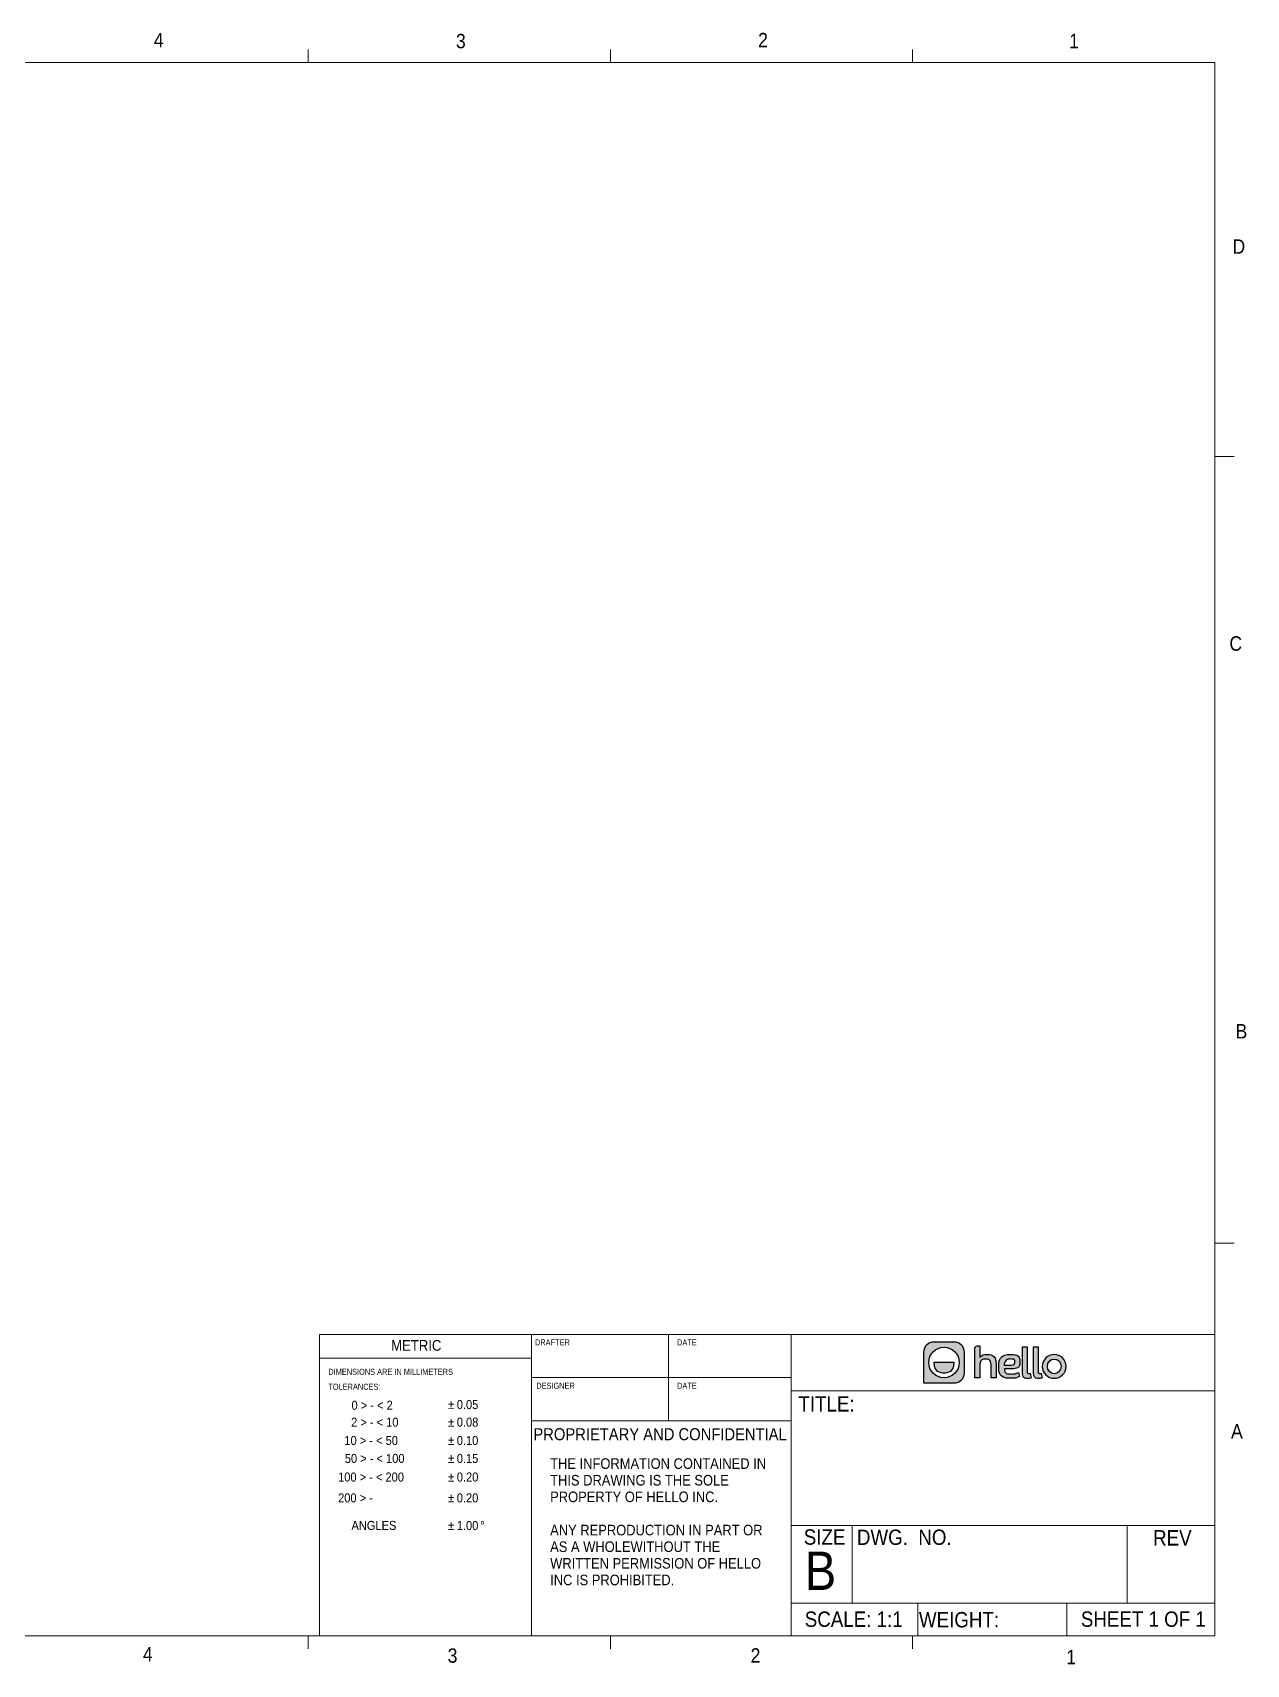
# Model space of a CAD drawing. Header units: millimetres. Extents: x 11 to 421, y 5 to 275.
# Drawn here: x 220.3 to 421.2, y 5.2 to 275.2 of the extents above; entities that cross this region are included whole.
import ezdxf

# ---------------------------------------------------------------- set-up
doc = ezdxf.new("R2010")
doc.units = ezdxf.units.MM
doc.layers.add('LOCKUP', color=179, linetype='Continuous')
doc.styles.add('SLDTEXTSTYLE0', font='GOTHIC.TTF', dxfattribs={"width": 0.913})
doc.styles.add('SLDTEXTSTYLE1', font='GOTHIC.TTF', dxfattribs={"width": 0.913})

# ---------------------------------------------------------------- blocks, each defined once
blk = doc.blocks.new('SW_NOTE_0')
at = {"color": 0, "linetype": 'Continuous', "lineweight": 0, "char_height": 1.75, "attachment_point": 1, "style": 'SLDTEXTSTYLE0'}
for s, insert in [('THE INFORMATION CONTAINED IN ', (0, 2.24)), ('THIS DRAWING IS THE SOLE ', (0, -0.51)), ('PROPERTY OF HELLO INC.  ', (0, -3.26)), ('ANY REPRODUCTION IN PART OR ', (0, -8.76)), ('AS A WHOLEWITHOUT THE ', (0, -11.51)), ('WRITTEN PERMISSION OF HELLO ', (0, -14.26)), ('INC IS PROHIBITED.', (0, -17.01))]:
    blk.add_mtext(s, dxfattribs=dict(at, insert=insert))
blk = doc.blocks.new('SW_NOTE_1')
at = {"color": 0, "linetype": 'Continuous', "lineweight": 0, "char_height": 1, "attachment_point": 1, "style": 'SLDTEXTSTYLE0'}
for s, insert in [('DIMENSIONS ARE IN MILLIMETERS', (0, 1.28)), ('TOLERANCES:', (0, -1.19))]:
    blk.add_mtext(s, dxfattribs=dict(at, insert=insert))
blk = doc.blocks.new('SW_NOTE_2')
at = {"color": 0, "linetype": 'Continuous', "lineweight": 0, "char_height": 1.5, "attachment_point": 1, "style": 'SLDTEXTSTYLE0'}
for s, insert in [('%%p', (0, 1.92)), ('0.05', (1.43, 1.92))]:
    blk.add_mtext(s, dxfattribs=dict(at, insert=insert))
blk = doc.blocks.new('SW_NOTE_3')
at = {"color": 0, "linetype": 'Continuous', "lineweight": 0, "char_height": 1.5, "attachment_point": 1, "style": 'SLDTEXTSTYLE0'}
for s, insert in [('%%p', (0, 1.92)), ('0.08', (1.43, 1.92))]:
    blk.add_mtext(s, dxfattribs=dict(at, insert=insert))
blk = doc.blocks.new('SW_NOTE_4')
at = {"color": 0, "linetype": 'Continuous', "lineweight": 0, "char_height": 1.5, "attachment_point": 1, "style": 'SLDTEXTSTYLE0'}
for s, insert in [('%%p', (0, 1.92)), ('0.10', (1.43, 1.92))]:
    blk.add_mtext(s, dxfattribs=dict(at, insert=insert))
blk = doc.blocks.new('SW_NOTE_5')
at = {"color": 0, "linetype": 'Continuous', "lineweight": 0, "char_height": 1.5, "attachment_point": 1, "style": 'SLDTEXTSTYLE0'}
for s, insert in [('%%p', (0, 1.92)), ('0.15', (1.43, 1.92))]:
    blk.add_mtext(s, dxfattribs=dict(at, insert=insert))
blk = doc.blocks.new('SW_NOTE_6')
at = {"color": 0, "linetype": 'Continuous', "lineweight": 0, "char_height": 1.5, "attachment_point": 1, "style": 'SLDTEXTSTYLE0'}
for s, insert in [('%%p', (0, 1.92)), ('0.20', (1.43, 1.92))]:
    blk.add_mtext(s, dxfattribs=dict(at, insert=insert))
blk = doc.blocks.new('SW_NOTE_7')
at = {"color": 0, "linetype": 'Continuous', "lineweight": 0, "char_height": 1.5, "attachment_point": 1, "style": 'SLDTEXTSTYLE0'}
for s, insert in [('%%p', (0, 1.92)), ('0.20', (1.43, 1.92))]:
    blk.add_mtext(s, dxfattribs=dict(at, insert=insert))
blk = doc.blocks.new('SW_NOTE_8')
at = {"color": 0, "linetype": 'Continuous', "lineweight": 0, "char_height": 1.5, "attachment_point": 1, "style": 'SLDTEXTSTYLE0'}
for s, insert in [('%%p', (0, 1.92)), ('1.00', (1.43, 1.92)), ('%%d', (5.31, 1.92))]:
    blk.add_mtext(s, dxfattribs=dict(at, insert=insert))

msp = doc.modelspace()

# ---------------------------------------------------------------- hatches: boundary and pattern name
at = {"layer": 'LOCKUP'}
h = msp.add_hatch(color=256, dxfattribs=at)
edge = h.paths.add_edge_path(flags=0)
edge.add_spline(control_points=[(374.52975, 56.8908), (374.52975, 57.8239), (373.77334, 58.58027), (372.84017, 58.58027)], knot_values=[0, 0, 0, 0, 1, 1, 1, 1], weights=[1, 1, 1, 1], degree=3, periodic=0)
edge.add_line((372.84017, 58.58027), (369.45716, 58.58027))
edge.add_spline(control_points=[(369.45716, 58.58027), (368.52422, 58.58027), (367.76775, 57.8239), (367.76775, 56.8908)], knot_values=[0, 0, 0, 0, 1, 1, 1, 1], weights=[1, 1, 1, 1], degree=3, periodic=0)
edge.add_line((367.76775, 56.8908), (367.76775, 51.81834))
edge.add_line((367.76775, 51.81834), (371.1487, 51.81834))
edge.add_line((371.1487, 51.81834), (372.84017, 51.81834))
edge.add_spline(control_points=[(372.84017, 51.81834), (373.77334, 51.81834), (374.52975, 52.57475), (374.52975, 53.50771)], knot_values=[0, 0, 0, 0, 1, 1, 1, 1], weights=[1, 1, 1, 1], degree=3, periodic=0)
edge.add_line((374.52975, 53.50771), (374.52975, 56.8908))
edge = h.paths.add_edge_path(flags=0)
edge.add_spline(control_points=[(371.1487, 57.72248), (372.54224, 57.72248), (373.67192, 56.59269), (373.67192, 55.19929), (373.67192, 53.80578), (372.54224, 52.67603), (371.1487, 52.67603)], knot_values=[0.027777778, 0.027777778, 0.027777778, 0.027777778, 0.041666667, 0.041666667, 0.041666667, 0.055555556, 0.055555556, 0.055555556, 0.055555556], weights=[1, 1, 1, 1, 1, 1, 1], degree=3, periodic=0)
edge.add_spline(control_points=[(371.1487, 52.67603), (369.75523, 52.67603), (368.62558, 53.80578), (368.62558, 55.19929), (368.62558, 56.59269), (369.75523, 57.72248), (371.1487, 57.72248)], knot_values=[0, 0, 0, 0, 0.013888889, 0.013888889, 0.013888889, 0.027777778, 0.027777778, 0.027777778, 0.027777778], weights=[1, 1, 1, 1, 1, 1, 1], degree=3, periodic=0)
h = msp.add_hatch(color=256, dxfattribs=at)
edge = h.paths.add_edge_path(flags=0)
edge.add_spline(control_points=[(376.22122, 57.50358), (376.22122, 57.72895), (376.40323, 57.92729), (376.64535, 57.92729)], knot_values=[0, 0, 0, 0, 1, 1, 1, 1], weights=[1, 1, 1, 1], degree=3, periodic=0)
edge.add_line((376.64535, 57.92729), (377.06927, 57.92729))
edge.add_line((377.06927, 57.92729), (377.06927, 56.01622))
edge.add_spline(control_points=[(377.06927, 56.01622), (377.43944, 56.52786), (378.23299, 56.52786), (379.18393, 56.52786), (379.77429, 55.85992), (379.77429, 54.8791)], knot_values=[0, 0, 0, 0, 1, 2, 3, 3, 3, 3], weights=[1, 1, 1, 1, 1, 1], degree=3, periodic=0)
edge.add_line((379.77429, 54.8791), (379.77429, 52.68237))
edge.add_line((379.77429, 52.68237), (378.92641, 52.68237))
edge.add_line((378.92641, 52.68237), (378.92641, 54.75766))
edge.add_spline(control_points=[(378.92641, 54.75766), (378.92641, 55.31239), (378.67565, 55.75426), (378.03331, 55.75426), (377.33857, 55.75426), (377.06927, 55.23253), (377.06927, 54.54799)], knot_values=[0, 0, 0, 0, 1, 2, 3, 4, 4, 4, 4], weights=[1, 1, 1, 1, 1, 1, 1], degree=3, periodic=0)
edge.add_line((377.06927, 54.54799), (377.06927, 52.68237))
edge.add_line((377.06927, 52.68237), (376.22122, 52.68237))
edge.add_line((376.22122, 52.68237), (376.22122, 57.50358))
h = msp.add_hatch(color=256, dxfattribs=at)
edge = h.paths.add_edge_path(flags=0)
edge.add_spline(control_points=[(385.4383, 53.36092), (385.37856, 53.34731), (385.27383, 53.32702), (385.18185, 53.32702), (385.05293, 53.32702), (384.94393, 53.42806), (384.94393, 53.5638)], knot_values=[0, 0, 0, 0, 1, 2, 3, 4, 4, 4, 4], weights=[1, 1, 1, 1, 1, 1, 1], degree=3, periodic=0)
edge.add_line((384.94393, 53.5638), (384.94393, 57.72568))
edge.add_line((384.94393, 57.72568), (384.09678, 57.72568))
edge.add_line((384.09678, 57.72568), (384.09678, 53.41235))
edge.add_spline(control_points=[(384.09678, 53.41235), (384.09678, 52.93224), (384.48862, 52.57861), (384.93042, 52.57861), (385.27397, 52.57861), (385.50768, 52.65247), (385.60318, 52.6894)], knot_values=[0, 0, 0, 0, 1, 2, 3, 4, 4, 4, 4], weights=[1, 1, 1, 1, 1, 1, 1], degree=3, periodic=0)
edge.add_line((385.60318, 52.6894), (385.4383, 53.36092))
h = msp.add_hatch(color=256, dxfattribs=at)
edge = h.paths.add_edge_path(flags=0)
edge.add_spline(control_points=[(387.26689, 53.36092), (387.20708, 53.34731), (387.10249, 53.32702), (387.01037, 53.32702), (386.88131, 53.32702), (386.77258, 53.42806), (386.77258, 53.5638)], knot_values=[0, 0, 0, 0, 1, 2, 3, 4, 4, 4, 4], weights=[1, 1, 1, 1, 1, 1, 1], degree=3, periodic=0)
edge.add_line((386.77258, 53.5638), (386.77258, 57.72568))
edge.add_line((386.77258, 57.72568), (385.92537, 57.72568))
edge.add_line((385.92537, 57.72568), (385.92537, 53.41235))
edge.add_spline(control_points=[(385.92537, 53.41235), (385.92537, 52.93224), (386.31714, 52.57861), (386.75901, 52.57861), (387.10249, 52.57861), (387.33627, 52.65247), (387.4317, 52.6894)], knot_values=[0, 0, 0, 0, 1, 2, 3, 4, 4, 4, 4], weights=[1, 1, 1, 1, 1, 1, 1], degree=3, periodic=0)
edge.add_line((387.4317, 52.6894), (387.26689, 53.36092))
h = msp.add_hatch(color=256, dxfattribs=at)
edge = h.paths.add_edge_path(flags=0)
edge.add_spline(control_points=[(369.45929, 55.19929), (369.45929, 54.26629), (370.2157, 53.50981), (371.14877, 53.50981), (372.08184, 53.50981), (372.83817, 54.26629), (372.83817, 55.19929)], knot_values=[0, 0, 0, 0, 1, 2, 3, 4, 4, 4, 4], weights=[1, 1, 1, 1, 1, 1, 1], degree=3, periodic=0)
edge.add_line((372.83817, 55.19929), (369.45929, 55.19929))
h = msp.add_hatch(color=256, dxfattribs=at)
edge = h.paths.add_edge_path(flags=0)
edge.add_spline(control_points=[(383.63831, 52.85669), (383.25066, 52.67576), (382.77359, 52.57861), (382.26668, 52.57861), (381.12704, 52.57861), (380.21188, 53.22642), (380.21188, 54.51833), (380.21188, 55.75085), (381.16108, 56.51752), (382.15002, 56.51752), (383.02942, 56.51752), (383.70004, 56.0998), (383.70004, 55.28394), (383.70004, 54.46803), (383.07372, 54.12452), (381.59268, 54.12452), (381.49346, 54.12452), (381.21757, 54.13434), (381.11856, 54.13937), (381.15804, 53.88664), (381.34132, 53.29212), (382.36707, 53.29212), (382.87708, 53.29212), (383.31784, 53.44725), (383.47487, 53.51863)], knot_values=[0, 0, 0, 0, 1, 2, 3, 4, 5, 6, 7, 8, 9, 10, 11, 12, 13, 14, 15, 16, 17, 18, 19, 20, 21, 22, 22, 22, 22], weights=[1, 1, 1, 1, 1, 1, 1, 1, 1, 1, 1, 1, 1, 1, 1, 1, 1, 1, 1, 1, 1, 1, 1, 1, 1], degree=3, periodic=0)
edge.add_line((383.47487, 53.51863), (383.63831, 52.85669))
edge = h.paths.add_edge_path(flags=0)
edge.add_spline(control_points=[(381.63801, 54.74281), (382.68739, 54.74281), (382.87515, 55.00667), (382.87515, 55.29865), (382.87515, 55.48689), (382.78654, 55.77445), (382.13507, 55.77455), (381.36792, 55.77465), (381.10823, 55.00567), (381.08949, 54.76848)], knot_values=[0, 0, 0, 0, 1, 2, 3, 4, 5, 6, 7, 7, 7, 7], weights=[1, 1, 1, 1, 1, 1, 1, 1, 1, 1], degree=3, periodic=0)
edge.add_spline(control_points=[(381.08949, 54.76848), (381.2647, 54.74281), (381.63801, 54.74281)], knot_values=[0, 0, 0, 1, 1, 1], weights=[1, 1, 1], degree=2, periodic=0)
h = msp.add_hatch(color=256, dxfattribs=at)
edge = h.paths.add_edge_path(flags=0)
edge.add_spline(control_points=[(389.38438, 56.51752), (388.29656, 56.51752), (387.41489, 55.63565), (387.41489, 54.5481), (387.41489, 53.46052), (388.29656, 52.57861), (389.38438, 52.57861)], knot_values=[0, 0, 0, 0, 0.013888889, 0.013888889, 0.013888889, 0.027777778, 0.027777778, 0.027777778, 0.027777778], weights=[1, 1, 1, 1, 1, 1, 1], degree=3, periodic=0)
edge.add_spline(control_points=[(389.38438, 52.57861), (390.47193, 52.57861), (391.3538, 53.46052), (391.3538, 54.5481), (391.3538, 55.63565), (390.47193, 56.51752), (389.38438, 56.51752)], knot_values=[0.027777778, 0.027777778, 0.027777778, 0.027777778, 0.041666667, 0.041666667, 0.041666667, 0.055555556, 0.055555556, 0.055555556, 0.055555556], weights=[1, 1, 1, 1, 1, 1, 1], degree=3, periodic=0)
edge = h.paths.add_edge_path(flags=0)
edge.add_spline(control_points=[(389.38438, 55.77221), (390.00677, 55.77221), (390.51134, 55.22427), (390.51134, 54.5481), (390.51134, 53.87193), (390.00677, 53.32402), (389.38438, 53.32402)], knot_values=[0.027777778, 0.027777778, 0.027777778, 0.027777778, 0.041666667, 0.041666667, 0.041666667, 0.055555556, 0.055555556, 0.055555556, 0.055555556], weights=[1, 1, 1, 1, 1, 1, 1], degree=3, periodic=0)
edge.add_spline(control_points=[(389.38438, 53.32402), (388.76185, 53.32402), (388.25742, 53.87193), (388.25742, 54.5481), (388.25742, 55.22427), (388.76185, 55.77221), (389.38438, 55.77221)], knot_values=[0, 0, 0, 0, 0.013888889, 0.013888889, 0.013888889, 0.027777778, 0.027777778, 0.027777778, 0.027777778], weights=[1, 1, 1, 1, 1, 1, 1], degree=3, periodic=0)

# ---------------------------------------------------------------- linework, layer by layer
at = {"color": 7, "linetype": 'Continuous', "lineweight": 0}
for p, q in [((15.90679, 270.30866), (415.95679, 270.30866)), ((265.93169, 270.30866), (265.93169, 272.46256)), ((315.93794, 270.30866), (315.93794, 272.46256)), ((365.94419, 270.30866), (365.94419, 272.46256)), ((415.95679, 9.95866), (415.95679, 270.30866)), ((415.95679, 205.11242), (419.13179, 205.11242)), ((415.95679, 74.93742), (419.13179, 74.93742)), ((267.83052, 9.95866), (267.83052, 59.8531)), ((267.83052, 59.8531), (415.95679, 59.8531)), ((302.91938, 59.8531), (302.91938, 9.95866)), ((325.56232, 59.8531), (325.56232, 45.5656)), ((345.8853, 59.8531), (345.8853, 9.95866)), ((302.91938, 55.93287), (267.83052, 55.93287)), ((325.56232, 52.70935), (302.91938, 52.70935)), ((325.56232, 52.70935), (345.8853, 52.70935)), ((345.8853, 50.52747), (415.95679, 50.52747)), ((302.91938, 45.5656), (345.8853, 45.5656)), ((345.8853, 28.24318), (415.95679, 28.24318)), ((355.93214, 28.24318), (355.93214, 15.36596)), ((401.42963, 28.24318), (401.42963, 15.36596)), ((345.8853, 15.36596), (415.95679, 15.36596)), ((366.79297, 15.36596), (366.79297, 9.95866)), ((391.47954, 15.36596), (391.47954, 9.95866)), ((415.95679, 9.95866), (15.90679, 9.95866)), ((265.93169, 9.95866), (265.93169, 7.80476)), ((315.93794, 9.95866), (315.93794, 7.80476)), ((365.94419, 9.95866), (365.94419, 7.80476))]:
    msp.add_line(p, q, dxfattribs=at)
at = {"layer": 'LOCKUP'}
for p, q in [((367.76775, 56.8908), (367.76775, 51.81834)), ((372.84017, 58.58027), (369.45716, 58.58027)), ((374.52975, 53.50771), (374.52975, 56.8908)), ((376.22122, 52.68237), (376.22122, 57.50358)), ((376.64535, 57.92729), (377.06927, 57.92729)), ((377.06927, 57.92729), (377.06927, 56.01622)), ((384.94393, 57.72568), (384.09678, 57.72568)), ((384.09678, 57.72568), (384.09678, 53.41235)), ((384.94393, 53.5638), (384.94393, 57.72568)), ((386.77258, 57.72568), (385.92537, 57.72568)), ((385.92537, 57.72568), (385.92537, 53.41235)), ((386.77258, 53.5638), (386.77258, 57.72568)), ((372.83817, 55.19929), (369.45929, 55.19929)), ((377.06927, 54.54799), (377.06927, 52.68237)), ((378.92641, 52.68237), (378.92641, 54.75766)), ((379.77429, 54.8791), (379.77429, 52.68237)), ((367.76775, 51.81834), (371.1487, 51.81834)), ((371.1487, 51.81834), (372.84017, 51.81834)), ((377.06927, 52.68237), (376.22122, 52.68237)), ((379.77429, 52.68237), (378.92641, 52.68237)), ((383.47487, 53.51863), (383.63831, 52.85669)), ((385.60318, 52.6894), (385.4383, 53.36092)), ((387.4317, 52.6894), (387.26689, 53.36092))]:
    msp.add_line(p, q, dxfattribs=at)
for points, degree in [([(369.45716, 58.58027), (368.52422, 58.58027), (367.76775, 57.8239), (367.76775, 56.8908)], 3), ([(374.52975, 56.8908), (374.52975, 57.8239), (373.77334, 58.58027), (372.84017, 58.58027)], 3), ([(376.22122, 57.50358), (376.22122, 57.72895), (376.40323, 57.92729), (376.64535, 57.92729)], 3), ([(369.45929, 55.19929), (369.45929, 54.26629), (370.2157, 53.50981), (371.14877, 53.50981), (372.08184, 53.50981), (372.83817, 54.26629), (372.83817, 55.19929)], 3), ([(377.06927, 56.01622), (377.43944, 56.52786), (378.23299, 56.52786), (379.18393, 56.52786), (379.77429, 55.85992), (379.77429, 54.8791)], 3), ([(378.92641, 54.75766), (378.92641, 55.31239), (378.67565, 55.75426), (378.03331, 55.75426), (377.33857, 55.75426), (377.06927, 55.23253), (377.06927, 54.54799)], 3), ([(383.63831, 52.85669), (383.25066, 52.67576), (382.77359, 52.57861), (382.26668, 52.57861), (381.12704, 52.57861), (380.21188, 53.22642), (380.21188, 54.51833), (380.21188, 55.75085), (381.16108, 56.51752), (382.15002, 56.51752), (383.02942, 56.51752), (383.70004, 56.0998), (383.70004, 55.28394), (383.70004, 54.46803), (383.07372, 54.12452), (381.59268, 54.12452), (381.49346, 54.12452), (381.21757, 54.13434), (381.11856, 54.13937), (381.15804, 53.88664), (381.34132, 53.29212), (382.36707, 53.29212), (382.87708, 53.29212), (383.31784, 53.44725), (383.47487, 53.51863)], 3), ([(381.63801, 54.74281), (382.68739, 54.74281), (382.87515, 55.00667), (382.87515, 55.29865), (382.87515, 55.48689), (382.78654, 55.77445), (382.13507, 55.77455), (381.36792, 55.77465), (381.10823, 55.00567), (381.08949, 54.76848)], 3), ([(381.08949, 54.76848), (381.2647, 54.74281), (381.63801, 54.74281)], 2), ([(372.84017, 51.81834), (373.77334, 51.81834), (374.52975, 52.57475), (374.52975, 53.50771)], 3), ([(384.09678, 53.41235), (384.09678, 52.93224), (384.48862, 52.57861), (384.93042, 52.57861), (385.27397, 52.57861), (385.50768, 52.65247), (385.60318, 52.6894)], 3), ([(385.4383, 53.36092), (385.37856, 53.34731), (385.27383, 53.32702), (385.18185, 53.32702), (385.05293, 53.32702), (384.94393, 53.42806), (384.94393, 53.5638)], 3), ([(385.92537, 53.41235), (385.92537, 52.93224), (386.31714, 52.57861), (386.75901, 52.57861), (387.10249, 52.57861), (387.33627, 52.65247), (387.4317, 52.6894)], 3), ([(387.26689, 53.36092), (387.20708, 53.34731), (387.10249, 53.32702), (387.01037, 53.32702), (386.88131, 53.32702), (386.77258, 53.42806), (386.77258, 53.5638)], 3)]:
    msp.add_open_spline(points, degree=degree, dxfattribs=at)
for points, knots in [([(371.1487, 52.67603), (369.75523, 52.67603), (368.62558, 53.80578), (368.62558, 55.19929), (368.62558, 56.59269), (369.75523, 57.72248), (371.1487, 57.72248)], [0, 0, 0, 0, 0.01388888889, 0.01388888889, 0.01388888889, 0.02777777778, 0.02777777778, 0.02777777778, 0.02777777778]), ([(371.1487, 57.72248), (372.54224, 57.72248), (373.67192, 56.59269), (373.67192, 55.19929), (373.67192, 53.80578), (372.54224, 52.67603), (371.1487, 52.67603)], [0.02777777778, 0.02777777778, 0.02777777778, 0.02777777778, 0.04166666667, 0.04166666667, 0.04166666667, 0.05555555556, 0.05555555556, 0.05555555556, 0.05555555556]), ([(389.38438, 56.51752), (388.29656, 56.51752), (387.41489, 55.63565), (387.41489, 54.5481), (387.41489, 53.46052), (388.29656, 52.57861), (389.38438, 52.57861)], [0, 0, 0, 0, 0.01388888889, 0.01388888889, 0.01388888889, 0.02777777778, 0.02777777778, 0.02777777778, 0.02777777778]), ([(389.38438, 53.32402), (388.76185, 53.32402), (388.25742, 53.87193), (388.25742, 54.5481), (388.25742, 55.22427), (388.76185, 55.77221), (389.38438, 55.77221)], [0, 0, 0, 0, 0.01388888889, 0.01388888889, 0.01388888889, 0.02777777778, 0.02777777778, 0.02777777778, 0.02777777778]), ([(389.38438, 52.57861), (390.47193, 52.57861), (391.3538, 53.46052), (391.3538, 54.5481), (391.3538, 55.63565), (390.47193, 56.51752), (389.38438, 56.51752)], [0.02777777778, 0.02777777778, 0.02777777778, 0.02777777778, 0.04166666667, 0.04166666667, 0.04166666667, 0.05555555556, 0.05555555556, 0.05555555556, 0.05555555556]), ([(389.38438, 55.77221), (390.00677, 55.77221), (390.51134, 55.22427), (390.51134, 54.5481), (390.51134, 53.87193), (390.00677, 53.32402), (389.38438, 53.32402)], [0.02777777778, 0.02777777778, 0.02777777778, 0.02777777778, 0.04166666667, 0.04166666667, 0.04166666667, 0.05555555556, 0.05555555556, 0.05555555556, 0.05555555556])]:
    msp.add_open_spline(points, degree=3, knots=knots, dxfattribs=at)

# ---------------------------------------------------------------- block references
at = {"color": 7, "linetype": 'Continuous', "lineweight": 0}
for name, p in [('SW_NOTE_1', (269.27809, 52.8718)), ('SW_NOTE_2', (289.09961, 47.06312)), ('SW_NOTE_3', (289.09961, 44.1501)), ('SW_NOTE_4', (289.09961, 41.1261)), ('SW_NOTE_5', (289.09961, 38.15454)), ('SW_NOTE_0', (305.98212, 37.10171)), ('SW_NOTE_6', (289.09961, 35.07645)), ('SW_NOTE_7', (289.09961, 31.63192)), ('SW_NOTE_8', (289.09961, 27.04514))]:
    msp.add_blockref(name, p, dxfattribs=at)

# ---------------------------------------------------------------- texts
at = {"color": 7, "linetype": 'Continuous', "lineweight": 0, "attachment_point": 1}
for s, insert, char_height, style in [('4', (240.39319, 275.19774), 2.38125, 'SLDTEXTSTYLE0'), ('3', (290.39129, 275.04195), 2.38125, 'SLDTEXTSTYLE0'), ('2', (340.38527, 275.21162), 2.38125, 'SLDTEXTSTYLE0'), ('1', (391.85588, 275.05583), 2.38125, 'SLDTEXTSTYLE0'), ('D', (418.87942, 241.04349), 2.38125, 'SLDTEXTSTYLE0'), ('C', (418.36804, 175.3611), 2.38125, 'SLDTEXTSTYLE0'), ('B', (419.39156, 111.20092), 2.38125, 'SLDTEXTSTYLE0'), ('METRIC', (279.66782, 58.9203), 1.778, 'SLDTEXTSTYLE0'), ('DRAFTER', (303.47187, 59.02045), 1, 'SLDTEXTSTYLE0'), ('DATE', (326.98666, 59.02045), 1, 'SLDTEXTSTYLE0'), ('DESIGNER', (303.68109, 51.85109), 1, 'SLDTEXTSTYLE0'), ('DATE', (326.98666, 51.85109), 1, 'SLDTEXTSTYLE0'), ('0 > - < 2', (273.11061, 48.87239), 1.5, 'SLDTEXTSTYLE0'), ('TITLE:', (347.05023, 49.62184), 2.54, 'SLDTEXTSTYLE0'), ('2 > - < 10', (273.03861, 46.06612), 1.5, 'SLDTEXTSTYLE0'), ('PROPRIETARY AND CONFIDENTIAL', (303.20445, 44.32723), 2, 'SLDTEXTSTYLE1'), ('A', (418.64486, 44.99677), 2.38125, 'SLDTEXTSTYLE0'), ('10 > - < 50', (271.93028, 43.04211), 1.5, 'SLDTEXTSTYLE0'), ('50 > - < 100', (272.00357, 40.07055), 1.5, 'SLDTEXTSTYLE0'), ('100 > - < 200', (270.89524, 36.99246), 1.5, 'SLDTEXTSTYLE0'), ('200 > - ', (270.89524, 33.54793), 1.5, 'SLDTEXTSTYLE0'), ('ANGLES', (273.10045, 28.98407), 1.5, 'SLDTEXTSTYLE0'), ('SIZE', (347.93638, 27.58691), 2.54, 'SLDTEXTSTYLE0'), ('DWG.  NO.', (356.73746, 27.55138), 2.54, 'SLDTEXTSTYLE0'), ('REV', (405.7417, 27.45217), 2.54, 'SLDTEXTSTYLE0'), ('B', (348.13679, 23.90859), 6.35, 'SLDTEXTSTYLE1'), ('SCALE: 1:1', (348.10544, 13.99353), 2.54, 'SLDTEXTSTYLE0'), ('WEIGHT: ', (366.99682, 13.9066), 2.54, 'SLDTEXTSTYLE0'), ('SHEET 1 OF 1', (393.78769, 14.00179), 2.54, 'SLDTEXTSTYLE0'), ('4', (238.59178, 8.11788), 2.38125, 'SLDTEXTSTYLE0'), ('3', (289.02077, 7.88721), 2.38125, 'SLDTEXTSTYLE0'), ('2', (339.14834, 7.90804), 2.38125, 'SLDTEXTSTYLE0'), ('1', (391.37125, 7.62693), 2.38125, 'SLDTEXTSTYLE0')]:
    msp.add_mtext(s, dxfattribs=dict(at, insert=insert, char_height=char_height, style=style))

doc.saveas('drawing.dxf')
